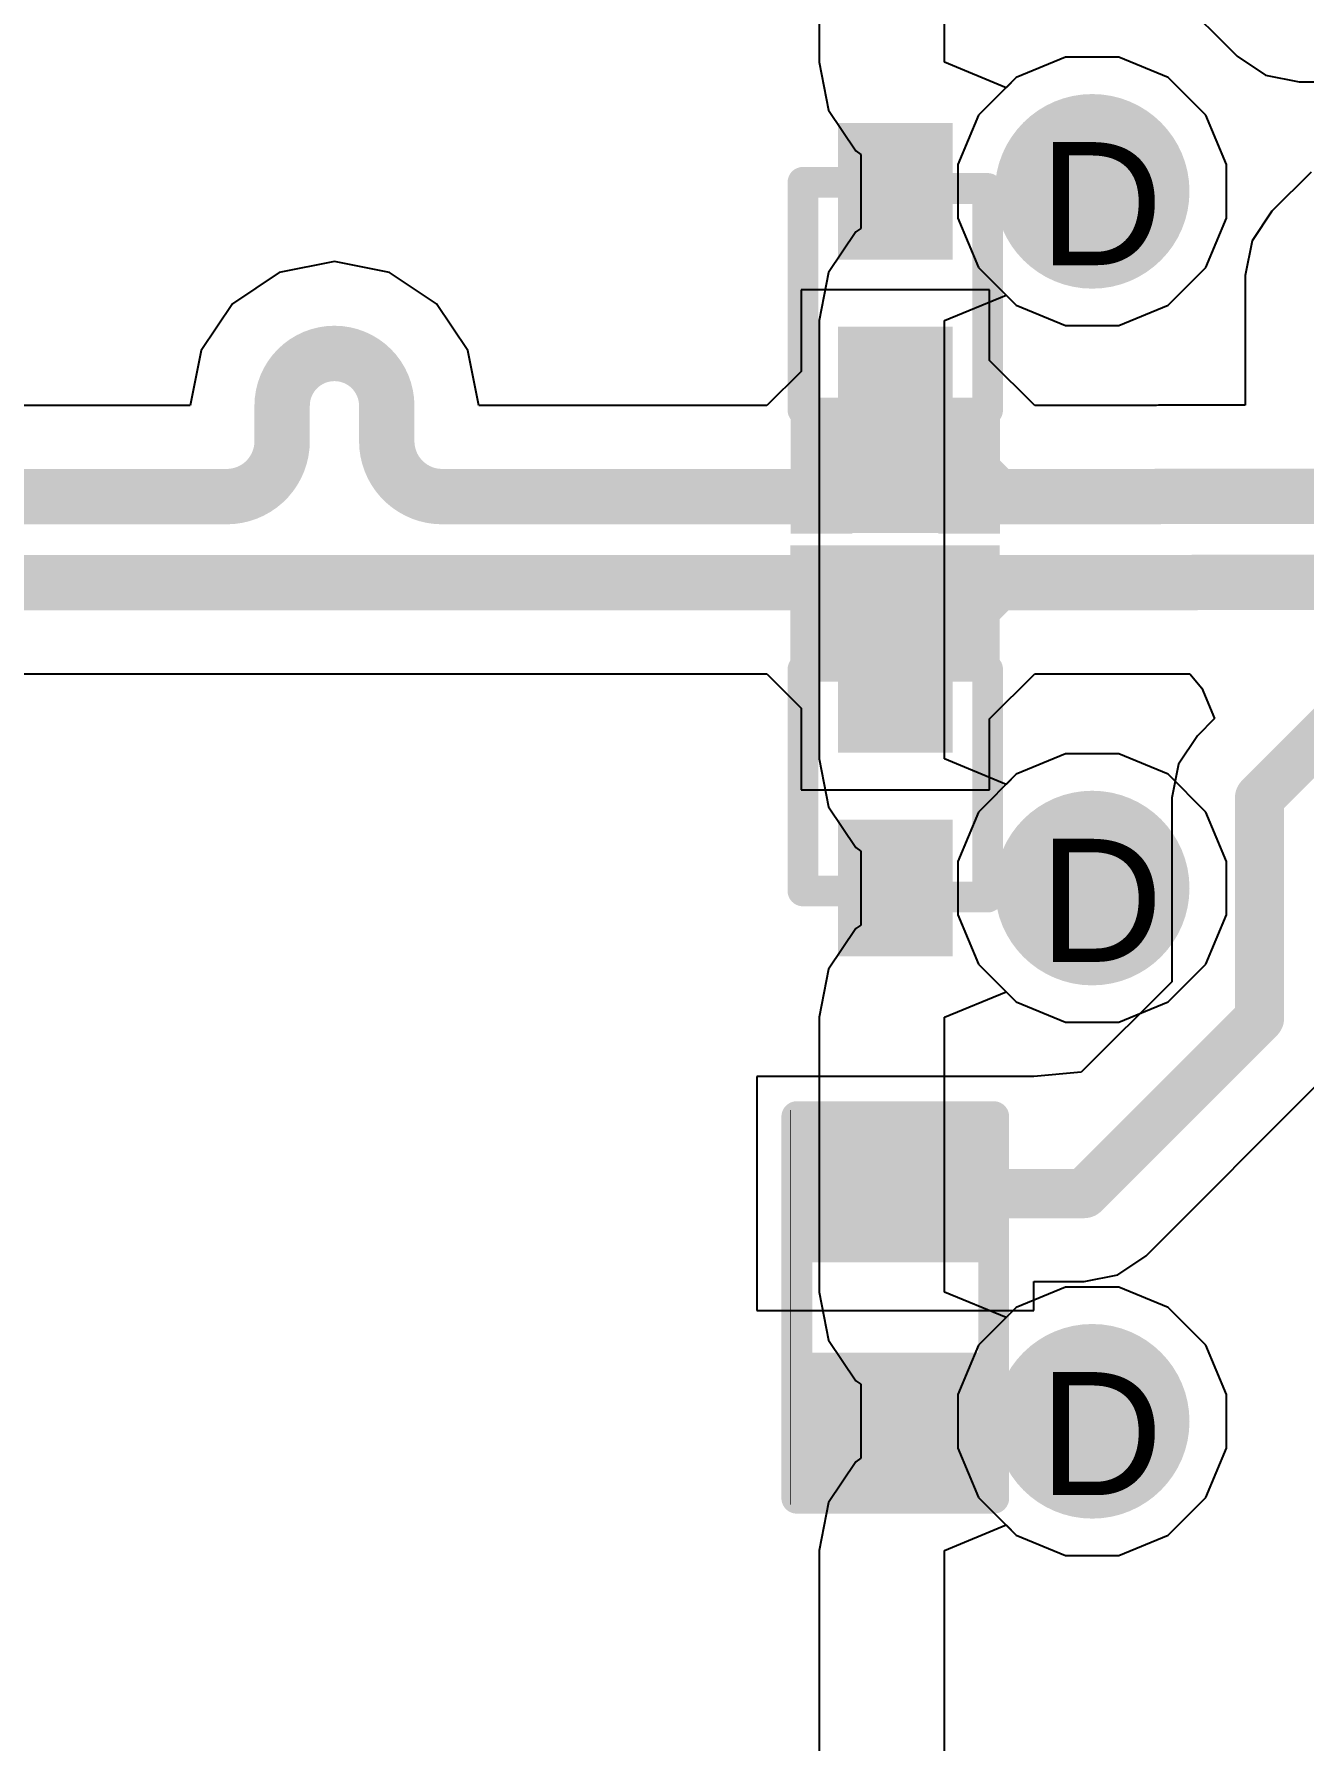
# Model space of a CAD drawing. Header units: inches. Extents: x 0 to 5401, y 0 to 5414.
# Drawn here: x 137.57 to 142.81, y 73.13 to 80.17 of the extents above; entities that cross this region are included whole.
import ezdxf

# ---------------------------------------------------------------- set-up
doc = ezdxf.new("R2010")
doc.units = ezdxf.units.IN
for name, color, linetype in [('Bottom Layer', 5, 'Continuous'), ('Bottom Solder', 6, 'Continuous'), ('Drill Drawing', 1, 'Continuous'), ('Layer 1', 16, 'Continuous'), ('Layer 2', 76, 'Continuous'), ('Top Layer', 1, 'Continuous'), ('Top Overlay', 2, 'Continuous'), ('Top Paste', 8, 'Continuous'), ('Top Solder', 216, 'Continuous'), ('Via Holes', 16, 'Continuous')]:
    doc.layers.add(name, color=color, linetype=linetype)
doc.styles.add('Arial', font='', dxfattribs={"height": 0.2})
doc.styles.get('Arial').set_extended_font_data('Arial')

# ---------------------------------------------------------------- blocks, each defined once
blk = doc.blocks.new('R___0402_155')
at = {"layer": 'Top Layer'}
for points in [[(-0.6985, -0.3175), (-0.6985, 0.3174999999999999), (-0.2413000000000001, 0.3175), (-0.2412999999999999, -0.3174999999999999)], [(0.2413000000000001, -0.3175), (0.2412999999999999, 0.3174999999999999), (0.6985, 0.3175), (0.6985, -0.3174999999999999)]]:
    blk.add_hatch(color=1, dxfattribs=at).paths.add_polyline_path(points)
at = {"layer": 'Top Paste'}
for points in [[(-0.6985, -0.3175), (-0.6985, 0.3174999999999999), (-0.2413000000000001, 0.3175), (-0.2412999999999999, -0.3174999999999999)], [(0.2413000000000001, -0.3175), (0.2412999999999999, 0.3174999999999999), (0.6985, 0.3175), (0.6985, -0.3174999999999999)]]:
    blk.add_hatch(color=8, dxfattribs=at).paths.add_polyline_path(points)
at = {"layer": 'Top Solder'}
for points in [[(-0.75350116, -0.3725011600000001), (-0.75350116, 0.3725011599999999), (-0.18629884, 0.3725011600000001), (-0.1862988399999999, -0.3725011599999999)], [(0.18629884, -0.3725011600000001), (0.1862988399999999, 0.3725011599999999), (0.75350116, 0.3725011600000001), (0.75350116, -0.3725011599999999)]]:
    blk.add_hatch(color=216, dxfattribs=at).paths.add_polyline_path(points)
at = {"layer": 'Top Overlay'}
for points in [[(-0.7874, -0.4064, 0.127, 0.127, 0), (-0.7874, 0.4064, 0.127, 0.127, 0)], [(0.7874, 0.4064, 0.127, 0.127, 0), (-0.7874, 0.4064, 0.127, 0.127, 0)], [(0.7874, -0.4064, 0.127, 0.127, 0), (0.7874, 0.4064, 0.127, 0.127, 0)], [(0.7874, -0.4064, 0.127, 0.127, 0), (-0.7874, -0.4064, 0.127, 0.127, 0)], [(0.8128, -0.4318, 0.0032258, 0.0032258, 0), (-0.8128, -0.4318, 0.0032258, 0.0032258, 0)]]:
    blk.add_lwpolyline(points, format="xyseb", dxfattribs=at)
for points in [[(-0.8191499999999999, 0.4064, 0.0635, 0.0635, 1), (-0.7556499999999999, 0.4064, 0.0635, 0.0635, 1)], [(-0.8191499999999999, 0.4064, 0.0635, 0.0635, 1), (-0.7556499999999999, 0.4064, 0.0635, 0.0635, 1)], [(0.7556499999999999, 0.4064, 0.0635, 0.0635, 1), (0.8191499999999999, 0.4064, 0.0635, 0.0635, 1)], [(0.7556499999999999, 0.4064, 0.0635, 0.0635, 1), (0.8191499999999999, 0.4064, 0.0635, 0.0635, 1)], [(-0.8191499999999999, -0.4064, 0.0635, 0.0635, 1), (-0.7556499999999999, -0.4064, 0.0635, 0.0635, 1)], [(-0.8191499999999999, -0.4064, 0.0635, 0.0635, 1), (-0.7556499999999999, -0.4064, 0.0635, 0.0635, 1)], [(0.7556499999999999, -0.4064, 0.0635, 0.0635, 1), (0.8191499999999999, -0.4064, 0.0635, 0.0635, 1)], [(0.7556499999999999, -0.4064, 0.0635, 0.0635, 1), (0.8191499999999999, -0.4064, 0.0635, 0.0635, 1)], [(-0.81360518, -0.4318, 0.0016129, 0.0016129, 1), (-0.8119948199999999, -0.4318, 0.0016129, 0.0016129, 1)], [(0.8119948199999999, -0.4318, 0.0016129, 0.0016129, 1), (0.81360518, -0.4318, 0.0016129, 0.0016129, 1)]]:
    blk.add_lwpolyline(points, format="xyseb", close=True, dxfattribs=at)
blk = doc.blocks.new('SOD_923__225')
at = {"layer": 'Top Layer'}
for points in [[(-0.23999952, -0.13499973), (-0.5999987999999999, -0.13499973), (-0.5999987999999999, 0.13499973), (-0.23999952, 0.13499973)], [(0.6000013399999999, -0.13499973), (0.24000206, -0.13499973), (0.24000206, 0.13499973), (0.6000013399999999, 0.13499973)]]:
    blk.add_hatch(color=1, dxfattribs=at).paths.add_polyline_path(points)
at = {"layer": 'Top Overlay'}
for points in [[(-0.9921976599999999, 0.1778), (-0.4317619, 0.1778), (-0.4317619, 0.4318), (-0.9921976599999999, 0.4318)], [(-0.9905999999999999, -0.43153584), (-0.63496444, -0.43153584), (-0.63496444, 0.4320641599999999), (-0.9905999999999999, 0.4320641599999999)], [(-0.9922002, -0.4318), (-0.43176444, -0.4318), (-0.43176444, -0.1778), (-0.9922002, -0.1778)]]:
    blk.add_hatch(color=2, dxfattribs=at).paths.add_polyline_path(points)
at = {"layer": 'Top Paste'}
for points in [[(-0.23999952, -0.13499973), (-0.5999987999999999, -0.13499973), (-0.5999987999999999, 0.13499973), (-0.23999952, 0.13499973)], [(0.6000013399999999, -0.13499973), (0.24000206, -0.13499973), (0.24000206, 0.13499973), (0.6000013399999999, 0.13499973)]]:
    blk.add_hatch(color=8, dxfattribs=at).paths.add_polyline_path(points)
at = {"layer": 'Top Solder'}
for points in [[(-0.13839952, -0.23659973), (-0.7015988, -0.23659973), (-0.7015988, 0.23659973), (-0.1383995199999999, 0.23659973)], [(0.70160134, -0.23659973), (0.13840206, -0.23659973), (0.13840206, 0.23659973), (0.70160134, 0.23659973)]]:
    blk.add_hatch(color=216, dxfattribs=at).paths.add_polyline_path(points)
at = {"layer": 'Top Overlay'}
for points in [[(-0.4826, 0.3809999999999999, 0.127, 0.127, 0), (0.4571999999999999, 0.3809999999999999, 0.127, 0.127, 0)], [(0.4571999999999999, 0.3809999999999999, 0.127, 0.127, 0), (0.4571999999999999, 0.2286, 0.127, 0.127, 0)], [(0.4318, -0.2286, 0.127, 0.127, 0), (0.4318, -0.3809999999999999, 0.127, 0.127, 0)], [(-0.4826, -0.3809999999999999, 0.127, 0.127, 0), (0.4318, -0.3809999999999999, 0.127, 0.127, 0)]]:
    blk.add_lwpolyline(points, format="xyseb", dxfattribs=at)
for points in [[(-0.51435, 0.3809999999999999, 0.0635, 0.0635, 1), (-0.4508499999999999, 0.3809999999999999, 0.0635, 0.0635, 1)], [(0.42545, 0.3809999999999999, 0.0635, 0.0635, 1), (0.4889499999999999, 0.3809999999999999, 0.0635, 0.0635, 1)], [(0.42545, 0.3809999999999999, 0.0635, 0.0635, 1), (0.4889499999999999, 0.3809999999999999, 0.0635, 0.0635, 1)], [(0.42545, 0.2286, 0.0635, 0.0635, 1), (0.4889499999999999, 0.2286, 0.0635, 0.0635, 1)], [(0.40005, -0.2286, 0.0635, 0.0635, 1), (0.46355, -0.2286, 0.0635, 0.0635, 1)], [(-0.51435, -0.3809999999999999, 0.0635, 0.0635, 1), (-0.4508499999999999, -0.3809999999999999, 0.0635, 0.0635, 1)], [(0.40005, -0.3809999999999999, 0.0635, 0.0635, 1), (0.46355, -0.3809999999999999, 0.0635, 0.0635, 1)], [(0.40005, -0.3809999999999999, 0.0635, 0.0635, 1), (0.46355, -0.3809999999999999, 0.0635, 0.0635, 1)]]:
    blk.add_lwpolyline(points, format="xyseb", close=True, dxfattribs=at)
blk = doc.blocks.new('SOD_923__227')
at = {"layer": 'Top Layer'}
for points in [[(-0.23999952, -0.13499973), (-0.5999987999999999, -0.13499973), (-0.5999987999999999, 0.13499973), (-0.23999952, 0.13499973)], [(0.6000013399999999, -0.13499973), (0.24000206, -0.13499973), (0.24000206, 0.13499973), (0.6000013399999999, 0.13499973)]]:
    blk.add_hatch(color=1, dxfattribs=at).paths.add_polyline_path(points)
at = {"layer": 'Top Overlay'}
for points in [[(-0.9938003999999999, 0.17643856), (-0.43179492, 0.17643856), (-0.43179492, 0.43043856), (-0.9938003999999999, 0.43043856)], [(-0.9938003999999999, -0.43316144), (-0.6349949199999999, -0.43316144), (-0.6349949199999999, 0.43043856), (-0.9938003999999999, 0.43043856)], [(-0.9922002, -0.43287188), (-0.43179492, -0.43287188), (-0.43179492, -0.17887188), (-0.9922002, -0.17887188)]]:
    blk.add_hatch(color=2, dxfattribs=at).paths.add_polyline_path(points)
at = {"layer": 'Top Paste'}
for points in [[(-0.23999952, -0.13499973), (-0.5999987999999999, -0.13499973), (-0.5999987999999999, 0.13499973), (-0.23999952, 0.13499973)], [(0.6000013399999999, -0.13499973), (0.24000206, -0.13499973), (0.24000206, 0.13499973), (0.6000013399999999, 0.13499973)]]:
    blk.add_hatch(color=8, dxfattribs=at).paths.add_polyline_path(points)
at = {"layer": 'Top Solder'}
for points in [[(-0.1383995199999999, -0.23659973), (-0.7015988, -0.23659973), (-0.7015988, 0.23659973), (-0.13839952, 0.23659973)], [(0.70160134, -0.23659973), (0.13840206, -0.23659973), (0.13840206, 0.23659973), (0.70160134, 0.23659973)]]:
    blk.add_hatch(color=216, dxfattribs=at).paths.add_polyline_path(points)
at = {"layer": 'Top Overlay'}
for points in [[(0.4571999999999999, 0.3809999999999999, 0.127, 0.127, 0), (-0.4826, 0.3809999999999999, 0.127, 0.127, 0)], [(0.4571999999999999, 0.2286, 0.127, 0.127, 0), (0.4571999999999999, 0.3809999999999999, 0.127, 0.127, 0)], [(0.4318, -0.3809999999999999, 0.127, 0.127, 0), (0.4318, -0.2286, 0.127, 0.127, 0)], [(0.4318, -0.3809999999999999, 0.127, 0.127, 0), (-0.4826, -0.3809999999999999, 0.127, 0.127, 0)]]:
    blk.add_lwpolyline(points, format="xyseb", dxfattribs=at)
for points in [[(-0.51435, 0.3809999999999999, 0.0635, 0.0635, 1), (-0.4508499999999999, 0.3809999999999999, 0.0635, 0.0635, 1)], [(0.42545, 0.3809999999999999, 0.0635, 0.0635, 1), (0.4889499999999999, 0.3809999999999999, 0.0635, 0.0635, 1)], [(0.42545, 0.3809999999999999, 0.0635, 0.0635, 1), (0.4889499999999999, 0.3809999999999999, 0.0635, 0.0635, 1)], [(0.42545, 0.2286, 0.0635, 0.0635, 1), (0.4889499999999999, 0.2286, 0.0635, 0.0635, 1)], [(0.40005, -0.2286, 0.0635, 0.0635, 1), (0.46355, -0.2286, 0.0635, 0.0635, 1)], [(-0.51435, -0.3809999999999999, 0.0635, 0.0635, 1), (-0.4508499999999999, -0.3809999999999999, 0.0635, 0.0635, 1)], [(0.40005, -0.3809999999999999, 0.0635, 0.0635, 1), (0.46355, -0.3809999999999999, 0.0635, 0.0635, 1)], [(0.40005, -0.3809999999999999, 0.0635, 0.0635, 1), (0.46355, -0.3809999999999999, 0.0635, 0.0635, 1)]]:
    blk.add_lwpolyline(points, format="xyseb", close=True, dxfattribs=at)

msp = doc.modelspace()

# ---------------------------------------------------------------- hatches: boundary and pattern name
at = {"layer": 'Bottom Layer'}
h = msp.add_hatch(color=5, dxfattribs=at)
edge = h.paths.add_edge_path()
edge.add_arc((141.9352127, 79.5226121), 0.2999994, 0, 360)
h = msp.add_hatch(color=5, dxfattribs=at)
edge = h.paths.add_edge_path()
edge.add_arc((141.9352127, 76.64741083999999), 0.2999994, 0, 360)
h = msp.add_hatch(color=5, dxfattribs=at)
edge = h.paths.add_edge_path()
edge.add_arc((141.9352127, 74.44681071999999), 0.2999994, 0, 360)
at = {"layer": 'Bottom Solder'}
h = msp.add_hatch(color=6, dxfattribs=at)
edge = h.paths.add_edge_path()
edge.add_arc((141.9352127, 79.5226121), 0.4015993999999999, 0, 360)
h = msp.add_hatch(color=6, dxfattribs=at)
edge = h.paths.add_edge_path()
edge.add_arc((141.9352127, 76.64741083999999), 0.4015993999999999, 0, 360)
h = msp.add_hatch(color=6, dxfattribs=at)
edge = h.paths.add_edge_path()
edge.add_arc((141.9352127, 74.44681071999999), 0.4015993999999999, 0, 360)
at = {"layer": 'Layer 1'}
h = msp.add_hatch(color=16, dxfattribs=at)
edge = h.paths.add_edge_path()
edge.add_arc((141.9352127, 79.5226121), 0.2999994, 0, 360)
h = msp.add_hatch(color=16, dxfattribs=at)
edge = h.paths.add_edge_path()
edge.add_arc((141.9352127, 76.64741083999999), 0.2999994, 0, 360)
h = msp.add_hatch(color=16, dxfattribs=at)
edge = h.paths.add_edge_path()
edge.add_arc((141.9352127, 74.44681071999999), 0.2999994, 0, 360)
at = {"layer": 'Layer 2'}
h = msp.add_hatch(color=76, dxfattribs=at)
edge = h.paths.add_edge_path()
edge.add_arc((141.9352127, 79.5226121), 0.2999994, 0, 360)
h = msp.add_hatch(color=76, dxfattribs=at)
edge = h.paths.add_edge_path()
edge.add_arc((141.9352127, 76.64741083999999), 0.2999994, 0, 360)
h = msp.add_hatch(color=76, dxfattribs=at)
edge = h.paths.add_edge_path()
edge.add_arc((141.9352127, 74.44681071999999), 0.2999994, 0, 360)
at = {"layer": 'Top Layer'}
h = msp.add_hatch(color=1, dxfattribs=at)
edge = h.paths.add_edge_path()
edge.add_arc((141.9352127, 79.5226121), 0.2999994, 0, 360)
h = msp.add_hatch(color=1, dxfattribs=at)
edge = h.paths.add_edge_path()
edge.add_arc((141.9352127, 76.64741083999999), 0.2999994, 0, 360)
h = msp.add_hatch(color=1, dxfattribs=at)
edge = h.paths.add_edge_path()
edge.add_arc((141.9352127, 74.44681071999999), 0.2999994, 0, 360)
at = {"layer": 'Top Solder'}
h = msp.add_hatch(color=216, dxfattribs=at)
edge = h.paths.add_edge_path()
edge.add_arc((141.9352127, 79.5226121), 0.4015993999999999, 0, 360)
h = msp.add_hatch(color=216, dxfattribs=at)
edge = h.paths.add_edge_path()
edge.add_arc((141.9352127, 76.64741083999999), 0.4015993999999999, 0, 360)
h = msp.add_hatch(color=216, dxfattribs=at)
edge = h.paths.add_edge_path()
edge.add_arc((141.9352127, 74.44681071999999), 0.4015993999999999, 0, 360)
at = {"layer": 'Via Holes'}
h = msp.add_hatch(color=7, dxfattribs=at)
edge = h.paths.add_edge_path()
edge.add_arc((141.9352127, 79.5226121), 0.1499997, 0, 360)
h = msp.add_hatch(color=7, dxfattribs=at)
edge = h.paths.add_edge_path()
edge.add_arc((141.9352127, 76.64741083999999), 0.1499997, 0, 360)
h = msp.add_hatch(color=7, dxfattribs=at)
edge = h.paths.add_edge_path()
edge.add_arc((141.9352127, 74.44681071999999), 0.1499997, 0, 360)

# ---------------------------------------------------------------- linework, layer by layer
at = {"layer": 'Layer 1'}
for p, q in [((140.80764828, 81.39333734), (140.80764828, 80.05568444)), ((141.3256, 80.05568444), (141.3256, 81.39333734)), ((140.80764828, 80.05568444), (140.84707416, 79.857473)), ((141.5796, 79.95047256), (141.3256, 80.05568444)), ((141.8250148, 80.0766115), (141.62139824, 79.9922708)), ((142.0454106, 80.0766115), (141.8250148, 80.0766115)), ((142.24902716, 79.9922708), (142.0454106, 80.0766115)), ((141.62139824, 79.9922708), (141.5796, 79.95047256)), ((142.4048714, 79.83642655999999), (142.24902716, 79.9922708)), ((140.84707416, 79.857473), (140.95935232, 79.68943675999999)), ((142.4892121, 79.63280999999999), (142.4048714, 79.83642655999999)), ((140.95935232, 79.68943675999999), (140.9804267, 79.675355)), ((140.9804267, 79.675355), (140.9804267, 79.3698692)), ((142.4892121, 79.41241419999999), (142.4892121, 79.63280999999999)), ((142.4048714, 79.20879764), (142.4892121, 79.41241419999999)), ((140.95935232, 79.35578743999999), (140.84707416, 79.1877512)), ((140.9804267, 79.3698692), (140.95935232, 79.35578743999999)), ((140.84707416, 79.1877512), (140.80764828, 78.98953976)), ((142.24902716, 79.05295339999999), (142.4048714, 79.20879764)), ((141.3256, 78.98953976), (141.5796, 79.09475164)), ((141.5796, 79.09475164), (141.62139824, 79.05295339999999)), ((141.62139824, 79.05295339999999), (141.8250148, 78.9686127)), ((142.0454106, 78.9686127), (142.24902716, 79.05295339999999)), ((140.80764828, 78.98953976), (140.80764828, 77.18048318)), ((141.3256, 77.18048318), (141.3256, 78.98953976)), ((141.8250148, 78.9686127), (142.0454106, 78.9686127)), ((141.8250148, 77.20141024), (141.62139824, 77.11706953999999)), ((142.0454106, 77.20141024), (141.8250148, 77.20141024)), ((142.24902716, 77.11706953999999), (142.0454106, 77.20141024)), ((140.80764828, 77.18048318), (140.84707416, 76.98227174)), ((141.5796, 77.0752713), (141.3256, 77.18048318)), ((141.62139824, 77.11706953999999), (141.5796, 77.0752713)), ((142.4048714, 76.9612253), (142.24902716, 77.11706953999999)), ((140.84707416, 76.98227174), (140.95935232, 76.8142355)), ((142.4892121, 76.75760874), (142.4048714, 76.9612253)), ((140.95935232, 76.8142355), (140.9804267, 76.80015373999998)), ((140.9804267, 76.80015373999998), (140.9804267, 76.49466794)), ((142.4892121, 76.53721294), (142.4892121, 76.75760874)), ((140.9804267, 76.49466794), (140.95935232, 76.48058618)), ((142.4048714, 76.33359637999999), (142.4892121, 76.53721294)), ((140.95935232, 76.48058618), (140.84707416, 76.31254994)), ((140.84707416, 76.31254994), (140.80764828, 76.1143385)), ((142.24902716, 76.17775214), (142.4048714, 76.33359637999999)), ((141.3256, 76.1143385), (141.5796, 76.21955038)), ((141.5796, 76.21955038), (141.62139824, 76.17775214)), ((141.62139824, 76.17775214), (141.8250148, 76.09341144)), ((142.0454106, 76.09341144), (142.24902716, 76.17775214)), ((140.80764828, 76.1143385), (140.80764828, 74.97988305999999)), ((141.3256, 74.97988305999999), (141.3256, 76.1143385)), ((141.8250148, 76.09341144), (142.0454106, 76.09341144)), ((140.80764828, 74.97988305999999), (140.84707416, 74.78167162)), ((141.5796, 74.87467117999999), (141.3256, 74.97988305999999)), ((141.8250148, 75.00081012), (141.62139824, 74.91646941999998)), ((142.0454106, 75.00081012), (141.8250148, 75.00081012)), ((142.24902716, 74.91646941999998), (142.0454106, 75.00081012)), ((141.62139824, 74.91646941999998), (141.5796, 74.87467117999999)), ((142.4048714, 74.76062517999999), (142.24902716, 74.91646941999998)), ((140.84707416, 74.78167162), (140.95935232, 74.61363538)), ((142.4892121, 74.55700861999999), (142.4048714, 74.76062517999999)), ((140.95935232, 74.61363538), (140.9804267, 74.59955362)), ((140.9804267, 74.59955362), (140.9804267, 74.29406782)), ((142.4892121, 74.33661282), (142.4892121, 74.55700861999999)), ((142.4048714, 74.13299626), (142.4892121, 74.33661282)), ((140.95935232, 74.27998606), (140.84707416, 74.11194981999999)), ((140.9804267, 74.29406782), (140.95935232, 74.27998606)), ((140.84707416, 74.11194981999999), (140.80764828, 73.91373838)), ((142.24902716, 73.97715201999999), (142.4048714, 74.13299626)), ((141.3256, 73.91373838), (141.5796, 74.01895026)), ((141.5796, 74.01895026), (141.62139824, 73.97715201999999)), ((141.62139824, 73.97715201999999), (141.8250148, 73.89281131999999)), ((142.0454106, 73.89281131999999), (142.24902716, 73.97715201999999)), ((140.80764828, 73.91373838), (140.80764828, 34.86364376)), ((141.3256, 34.2991948), (141.3256, 73.91373838)), ((141.8250148, 73.89281131999999), (142.0454106, 73.89281131999999))]:
    msp.add_line(p, q, dxfattribs=at)
at = {"layer": 'Layer 2'}
for p, q in [((141.8250148, 80.0766115), (141.62139824, 79.9922708)), ((142.0454106, 80.0766115), (141.8250148, 80.0766115)), ((142.24902716, 79.9922708), (142.0454106, 80.0766115)), ((141.62139824, 79.9922708), (141.465554, 79.83642655999999)), ((142.4048714, 79.83642655999999), (142.24902716, 79.9922708)), ((141.465554, 79.83642655999999), (141.3812133, 79.63280999999999)), ((142.4892121, 79.63280999999999), (142.4048714, 79.83642655999999)), ((141.3812133, 79.63280999999999), (141.3812133, 79.41241419999999)), ((142.4892121, 79.41241419999999), (142.4892121, 79.63280999999999)), ((141.3812133, 79.41241419999999), (141.465554, 79.20879764)), ((142.4048714, 79.20879764), (142.4892121, 79.41241419999999)), ((141.465554, 79.20879764), (141.62139824, 79.05295339999999)), ((142.24902716, 79.05295339999999), (142.4048714, 79.20879764)), ((141.62139824, 79.05295339999999), (141.8250148, 78.9686127)), ((142.0454106, 78.9686127), (142.24902716, 79.05295339999999)), ((141.8250148, 78.9686127), (142.0454106, 78.9686127)), ((141.8250148, 77.20141024), (141.62139824, 77.11706953999999)), ((142.0454106, 77.20141024), (141.8250148, 77.20141024)), ((142.24902716, 77.11706953999999), (142.0454106, 77.20141024)), ((141.62139824, 77.11706953999999), (141.465554, 76.9612253)), ((142.4048714, 76.9612253), (142.24902716, 77.11706953999999)), ((141.465554, 76.9612253), (141.3812133, 76.75760874)), ((142.4892121, 76.75760874), (142.4048714, 76.9612253)), ((141.3812133, 76.75760874), (141.3812133, 76.53721294)), ((142.4892121, 76.53721294), (142.4892121, 76.75760874)), ((141.3812133, 76.53721294), (141.465554, 76.33359637999999)), ((142.4048714, 76.33359637999999), (142.4892121, 76.53721294)), ((141.465554, 76.33359637999999), (141.62139824, 76.17775214)), ((142.24902716, 76.17775214), (142.4048714, 76.33359637999999)), ((141.62139824, 76.17775214), (141.8250148, 76.09341144)), ((142.0454106, 76.09341144), (142.24902716, 76.17775214)), ((141.8250148, 76.09341144), (142.0454106, 76.09341144)), ((141.8250148, 75.00081012), (141.62139824, 74.91646941999998)), ((142.0454106, 75.00081012), (141.8250148, 75.00081012)), ((142.24902716, 74.91646941999998), (142.0454106, 75.00081012)), ((141.62139824, 74.91646941999998), (141.465554, 74.76062517999999)), ((142.4048714, 74.76062517999999), (142.24902716, 74.91646941999998)), ((141.465554, 74.76062517999999), (141.3812133, 74.55700861999999)), ((142.4892121, 74.55700861999999), (142.4048714, 74.76062517999999)), ((141.3812133, 74.55700861999999), (141.3812133, 74.33661282)), ((142.4892121, 74.33661282), (142.4892121, 74.55700861999999)), ((141.3812133, 74.33661282), (141.465554, 74.13299626)), ((142.4048714, 74.13299626), (142.4892121, 74.33661282)), ((141.465554, 74.13299626), (141.62139824, 73.97715201999999)), ((142.24902716, 73.97715201999999), (142.4048714, 74.13299626)), ((141.62139824, 73.97715201999999), (141.8250148, 73.89281131999999)), ((142.0454106, 73.89281131999999), (142.24902716, 73.97715201999999)), ((141.8250148, 73.89281131999999), (142.0454106, 73.89281131999999))]:
    msp.add_line(p, q, dxfattribs=at)
at = {"layer": 'Top Layer'}
for p, q in [((141.98907594, 80.62404246), (142.53287978, 80.08024115999999)), ((142.53287978, 80.08024115999999), (142.53288486, 80.08023354)), ((142.53288486, 80.08023354), (142.65051226, 80.00164086)), ((142.65051226, 80.00164086), (142.78925976, 79.97403868)), ((142.78925976, 79.97403868), (142.78927246, 79.97404121999999)), ((142.78927246, 79.97404121999999), (143.1862135, 79.97404121999999)), ((142.83849766, 79.60213949999999), (142.67718734, 79.44082664)), ((142.67718734, 79.44082664), (142.59578542, 79.31900062)), ((142.59578542, 79.31900062), (142.56720026, 79.17529757999999)), ((138.57958568, 79.18813474), (138.38634502, 79.05901637999999)), ((138.80753036, 79.23347628), (138.57958568, 79.18813474)), ((139.03547504, 79.18813474), (138.80753036, 79.23347628)), ((139.2287157, 79.05901637999999), (139.03547504, 79.18813474)), ((142.56720026, 79.17529757999999), (142.56720026, 78.63992653999999)), ((141.51141116, 79.11661088), (140.73341424, 79.11661088)), ((140.73341424, 79.11661088), (140.73341424, 78.7796748)), ((141.51141116, 78.8246709), (141.51141116, 79.11661088)), ((138.38634502, 79.05901637999999), (138.25722666, 78.86577571999999)), ((139.35783406, 78.86577571999999), (139.2287157, 79.05901637999999)), ((138.25722666, 78.86577571999999), (138.21198418, 78.63832887999999)), ((139.40307654, 78.63832887999999), (139.35783406, 78.86577571999999)), ((141.69775826, 78.63832633999999), (141.51141116, 78.8246709)), ((140.73341424, 78.7796748), (140.59206832, 78.63832633999999)), ((138.21198418, 78.63832887999999), (133.7892168, 78.63832887999999)), ((139.8905127, 78.63832887999999), (139.40307654, 78.63832887999999)), ((139.8905254, 78.63832633999999), (139.8905127, 78.63832887999999)), ((140.59206832, 78.63832633999999), (139.8905254, 78.63832633999999)), ((142.201011, 78.63832633999999), (141.69775826, 78.63832633999999)), ((142.20905518, 78.63992653999999), (142.201011, 78.63832633999999)), ((142.56720026, 78.63992653999999), (142.20905518, 78.63992653999999)), ((134.2644127, 77.5316966), (139.74321048, 77.5316966)), ((139.74321048, 77.5316966), (139.74322318, 77.53169405999999)), ((139.74322318, 77.53169405999999), (140.59207086, 77.53169405999999)), ((140.59207086, 77.53169405999999), (140.73341424, 77.39035068)), ((141.51141116, 77.34535204), (141.69775318, 77.53169405999999)), ((141.69775318, 77.53169405999999), (142.33768078, 77.53169405999999)), ((142.33768078, 77.53169405999999), (142.38823186, 77.47187197999999)), ((142.38823186, 77.47187197999999), (142.44007326, 77.34671601999999)), ((140.73341424, 77.39035068), (140.73341424, 77.05341206)), ((141.51141116, 77.05341206), (141.51141116, 77.34535204)), ((142.44007326, 77.34671601999999), (142.36943332, 77.27607861999999)), ((142.36943332, 77.27607861999999), (142.29084064, 77.15845121999999)), ((142.29084064, 77.15845121999999), (142.26323846, 77.01970372)), ((140.73341424, 77.05341206), (141.51141116, 77.05341206)), ((142.26323846, 77.01970372), (142.263241, 77.01969102)), ((142.263241, 77.01969102), (142.263241, 76.26092951999999)), ((142.263241, 76.26092951999999), (141.88961716, 75.88730822)), ((141.69391016, 75.86921072), (140.5509127, 75.86921072)), ((140.5509127, 75.86921072), (140.5509127, 74.90401072)), ((141.88961716, 75.88730822), (141.69391016, 75.86921326)), ((141.69391016, 75.86921326), (141.69391016, 75.86921072)), ((142.15804436, 75.13023582), (142.8821755, 75.85436949999999)), ((142.04041696, 75.05164314), (142.15804436, 75.13023582)), ((141.6939127, 74.90401072), (141.6939127, 75.02404349999999)), ((141.6939127, 75.02404349999999), (141.90165676, 75.02404349999999)), ((141.90165676, 75.02404349999999), (141.90166946, 75.02404096)), ((141.90166946, 75.02404096), (142.04041696, 75.05164314)), ((140.5509127, 74.90401072), (141.6939127, 74.90401072))]:
    msp.add_line(p, q, dxfattribs=at)
for points in [[(138.59163036, 78.63783104, 0.2286, 0.2286, -0.9999999999999999), (139.02343036, 78.63783104, 0.2286, 0.2286, 0)], [(138.59163036, 78.49141274, 0.2286, 0.2286, 0), (138.59163036, 78.63783104, 0.2286, 0.2286, 0)], [(139.02343036, 78.49141274, 0.2286, 0.2286, 0), (139.02343036, 78.63783104, 0.2286, 0.2286, 0)], [(141.1017117, 78.66191024, 0.2286, 0.2286, 0), (141.1224127, 78.68261123999999, 0.2286, 0.2286, 0)], [(141.1017117, 78.6169116, 0.2286, 0.2286, 0), (141.1017117, 78.66191024, 0.2286, 0.2286, 0)], [(141.1224127, 78.6376126, 0.2286, 0.2286, 0), (141.1431137, 78.6169116, 0.2286, 0.2286, 0)], [(140.7476103, 78.26281019999999, 0.2286, 0.2286, 0), (141.1017117, 78.6169116, 0.2286, 0.2286, 0)], [(141.1431137, 78.6169116, 0.2286, 0.2286, 0), (141.18811234, 78.6169116, 0.2286, 0.2286, 0)], [(141.18811234, 78.6169116, 0.2286, 0.2286, 0), (141.54221374, 78.26281019999999, 0.2286, 0.2286, 0)], [(138.59163036, 78.49141274, 0.2286, 0.2286, -0.4142135623730951), (138.36303036, 78.26281273999999, 0.2286, 0.2286, 0)], [(139.25203036, 78.26281273999999, 0.2286, 0.2286, -0.4142135623730951), (139.02343036, 78.49141274, 0.2286, 0.2286, 0)], [(133.7892168, 78.26281273999999, 0.2286, 0.2286, 0), (138.24871766, 78.26281273999999, 0.2286, 0.2286, 0)], [(138.24871766, 78.26281273999999, 0.2286, 0.2286, 0), (138.36303036, 78.26281273999999, 0.2286, 0.2286, 0)], [(139.25203036, 78.26281273999999, 0.2286, 0.2286, 0), (139.8905127, 78.26281273999999, 0.2286, 0.2286, 0)], [(139.8905127, 78.26281273999999, 0.2286, 0.2286, 0), (139.89051524, 78.26281019999999, 0.2286, 0.2286, 0)], [(139.89051524, 78.26281019999999, 0.2286, 0.2286, 0), (140.2816727, 78.26281019999999, 0.2286, 0.2286, 0)], [(140.2816727, 78.26281019999999, 0.2286, 0.2286, 0), (140.7476103, 78.26281019999999, 0.2286, 0.2286, 0)], [(141.54221374, 78.26281019999999, 0.2286, 0.2286, 0), (142.20745498, 78.26281019999999, 0.2286, 0.2286, 0)], [(142.20745498, 78.26281019999999, 0.2286, 0.2286, 0), (142.20905518, 78.26441039999999, 0.2286, 0.2286, 0)], [(142.20905518, 78.26441039999999, 0.2286, 0.2286, 0), (142.9427164, 78.26441039999999, 0.2286, 0.2286, 0)], [(133.93650886, 77.90721273999999, 0.2286, 0.2286, 0), (139.74322064, 77.90721273999999, 0.2286, 0.2286, 0)], [(139.74322064, 77.90721273999999, 0.2286, 0.2286, 0), (139.74322318, 77.9072102, 0.2286, 0.2286, 0)], [(139.74322318, 77.9072102, 0.2286, 0.2286, 0), (140.74761284, 77.9072102, 0.2286, 0.2286, 0)], [(140.74761284, 77.9072102, 0.2286, 0.2286, 0), (141.1017117, 77.55311134, 0.2286, 0.2286, 0)], [(141.18811234, 77.55311134, 0.2286, 0.2286, 0), (141.5422112, 77.9072102, 0.2286, 0.2286, 0)], [(141.5422112, 77.9072102, 0.2286, 0.2286, 0), (142.35474704, 77.9072102, 0.2286, 0.2286, 0)], [(142.35474704, 77.9072102, 0.2286, 0.2286, 0), (142.35634724, 77.9088104, 0.2286, 0.2286, 0)], [(142.35634724, 77.9088104, 0.2286, 0.2286, 0), (143.23307904, 77.9088104, 0.2286, 0.2286, 0)], [(141.1017117, 77.5081127, 0.2286, 0.2286, 0), (141.1017117, 77.55311134, 0.2286, 0.2286, 0)], [(141.1017117, 77.5081127, 0.2286, 0.2286, 0), (141.1224127, 77.4874117, 0.2286, 0.2286, 0)], [(141.1224127, 77.53241033999998, 0.2286, 0.2286, 0), (141.1431137, 77.55311134, 0.2286, 0.2286, 0)], [(141.1431137, 77.55311134, 0.2286, 0.2286, 0), (141.18811234, 77.55311134, 0.2286, 0.2286, 0)], [(142.62580822, 77.01970372, 0.2032, 0.2032, 0), (142.9427164, 77.3366119, 0.2032, 0.2032, 0)], [(142.62580822, 76.11074948, 0.2032, 0.2032, 0), (142.62580822, 77.01970372, 0.2032, 0.2032, 0)], [(141.90166946, 75.38661072000001, 0.2032, 0.2032, 0), (142.62580822, 76.11074948, 0.2032, 0.2032, 0)], [(141.1224127, 75.38661072000001, 0.2032, 0.2032, 0), (141.90166946, 75.38661072000001, 0.2032, 0.2032, 0)]]:
    msp.add_lwpolyline(points, format="xyseb", dxfattribs=at)
for points in [[(138.53448036, 78.63783104, 0.1143, 0.1143, 1), (138.64878036, 78.63783104, 0.1143, 0.1143, 1)], [(138.53448036, 78.63783104, 0.1143, 0.1143, 1), (138.64878036, 78.63783104, 0.1143, 0.1143, 1)], [(138.96628036, 78.63783104, 0.1143, 0.1143, 1), (139.08058036, 78.63783104, 0.1143, 0.1143, 1)], [(138.96628036, 78.63783104, 0.1143, 0.1143, 1), (139.08058036, 78.63783104, 0.1143, 0.1143, 1)], [(141.0445617, 78.66191024, 0.1143, 0.1143, 1), (141.1588617, 78.66191024, 0.1143, 0.1143, 1)], [(141.0445617, 78.66191024, 0.1143, 0.1143, 1), (141.1588617, 78.66191024, 0.1143, 0.1143, 1)], [(141.0652627, 78.68261123999999, 0.1143, 0.1143, 1), (141.1795627, 78.68261123999999, 0.1143, 0.1143, 1)], [(141.0652627, 78.6376126, 0.1143, 0.1143, 1), (141.1795627, 78.6376126, 0.1143, 0.1143, 1)], [(141.0445617, 78.6169116, 0.1143, 0.1143, 1), (141.1588617, 78.6169116, 0.1143, 0.1143, 1)], [(141.0445617, 78.6169116, 0.1143, 0.1143, 1), (141.1588617, 78.6169116, 0.1143, 0.1143, 1)], [(141.0859637, 78.6169116, 0.1143, 0.1143, 1), (141.2002637, 78.6169116, 0.1143, 0.1143, 1)], [(141.0859637, 78.6169116, 0.1143, 0.1143, 1), (141.2002637, 78.6169116, 0.1143, 0.1143, 1)], [(141.13096234, 78.6169116, 0.1143, 0.1143, 1), (141.24526234, 78.6169116, 0.1143, 0.1143, 1)], [(141.13096234, 78.6169116, 0.1143, 0.1143, 1), (141.24526234, 78.6169116, 0.1143, 0.1143, 1)], [(138.53448036, 78.49141274, 0.1143, 0.1143, 1), (138.64878036, 78.49141274, 0.1143, 0.1143, 1)], [(138.53448036, 78.49141274, 0.1143, 0.1143, 1), (138.64878036, 78.49141274, 0.1143, 0.1143, 1)], [(138.96628036, 78.49141274, 0.1143, 0.1143, 1), (139.08058036, 78.49141274, 0.1143, 0.1143, 1)], [(138.96628036, 78.49141274, 0.1143, 0.1143, 1), (139.08058036, 78.49141274, 0.1143, 0.1143, 1)], [(138.19156766, 78.26281273999999, 0.1143, 0.1143, 1), (138.30586766, 78.26281273999999, 0.1143, 0.1143, 1)], [(138.19156766, 78.26281273999999, 0.1143, 0.1143, 1), (138.30586766, 78.26281273999999, 0.1143, 0.1143, 1)], [(138.30588036, 78.26281273999999, 0.1143, 0.1143, 1), (138.42018036, 78.26281273999999, 0.1143, 0.1143, 1)], [(138.30588036, 78.26281273999999, 0.1143, 0.1143, 1), (138.42018036, 78.26281273999999, 0.1143, 0.1143, 1)], [(139.19488036, 78.26281273999999, 0.1143, 0.1143, 1), (139.30918036, 78.26281273999999, 0.1143, 0.1143, 1)], [(139.19488036, 78.26281273999999, 0.1143, 0.1143, 1), (139.30918036, 78.26281273999999, 0.1143, 0.1143, 1)], [(139.8333627, 78.26281273999999, 0.1143, 0.1143, 1), (139.9476627, 78.26281273999999, 0.1143, 0.1143, 1)], [(139.8333627, 78.26281273999999, 0.1143, 0.1143, 1), (139.9476627, 78.26281273999999, 0.1143, 0.1143, 1)], [(139.83336524, 78.26281019999999, 0.1143, 0.1143, 1), (139.94766524, 78.26281019999999, 0.1143, 0.1143, 1)], [(139.83336524, 78.26281019999999, 0.1143, 0.1143, 1), (139.94766524, 78.26281019999999, 0.1143, 0.1143, 1)], [(140.2245227, 78.26281019999999, 0.1143, 0.1143, 1), (140.3388227, 78.26281019999999, 0.1143, 0.1143, 1)], [(140.2245227, 78.26281019999999, 0.1143, 0.1143, 1), (140.3388227, 78.26281019999999, 0.1143, 0.1143, 1)], [(140.6904603, 78.26281019999999, 0.1143, 0.1143, 1), (140.8047603, 78.26281019999999, 0.1143, 0.1143, 1)], [(140.6904603, 78.26281019999999, 0.1143, 0.1143, 1), (140.8047603, 78.26281019999999, 0.1143, 0.1143, 1)], [(141.48506374, 78.26281019999999, 0.1143, 0.1143, 1), (141.59936374, 78.26281019999999, 0.1143, 0.1143, 1)], [(141.48506374, 78.26281019999999, 0.1143, 0.1143, 1), (141.59936374, 78.26281019999999, 0.1143, 0.1143, 1)], [(142.15030498, 78.26281019999999, 0.1143, 0.1143, 1), (142.26460498, 78.26281019999999, 0.1143, 0.1143, 1)], [(142.15030498, 78.26281019999999, 0.1143, 0.1143, 1), (142.26460498, 78.26281019999999, 0.1143, 0.1143, 1)], [(142.15190518, 78.26441039999999, 0.1143, 0.1143, 1), (142.26620518, 78.26441039999999, 0.1143, 0.1143, 1)], [(142.15190518, 78.26441039999999, 0.1143, 0.1143, 1), (142.26620518, 78.26441039999999, 0.1143, 0.1143, 1)], [(139.68607064, 77.90721273999999, 0.1143, 0.1143, 1), (139.80037064, 77.90721273999999, 0.1143, 0.1143, 1)], [(139.68607064, 77.90721273999999, 0.1143, 0.1143, 1), (139.80037064, 77.90721273999999, 0.1143, 0.1143, 1)], [(139.68607318, 77.9072102, 0.1143, 0.1143, 1), (139.80037318, 77.9072102, 0.1143, 0.1143, 1)], [(139.68607318, 77.9072102, 0.1143, 0.1143, 1), (139.80037318, 77.9072102, 0.1143, 0.1143, 1)], [(140.69046284, 77.9072102, 0.1143, 0.1143, 1), (140.80476284, 77.9072102, 0.1143, 0.1143, 1)], [(140.69046284, 77.9072102, 0.1143, 0.1143, 1), (140.80476284, 77.9072102, 0.1143, 0.1143, 1)], [(141.4850612, 77.9072102, 0.1143, 0.1143, 1), (141.5993612, 77.9072102, 0.1143, 0.1143, 1)], [(141.4850612, 77.9072102, 0.1143, 0.1143, 1), (141.5993612, 77.9072102, 0.1143, 0.1143, 1)], [(142.29759704, 77.9072102, 0.1143, 0.1143, 1), (142.41189704, 77.9072102, 0.1143, 0.1143, 1)], [(142.29759704, 77.9072102, 0.1143, 0.1143, 1), (142.41189704, 77.9072102, 0.1143, 0.1143, 1)], [(142.29919724, 77.9088104, 0.1143, 0.1143, 1), (142.41349724, 77.9088104, 0.1143, 0.1143, 1)], [(142.29919724, 77.9088104, 0.1143, 0.1143, 1), (142.41349724, 77.9088104, 0.1143, 0.1143, 1)], [(141.0445617, 77.55311134, 0.1143, 0.1143, 1), (141.1588617, 77.55311134, 0.1143, 0.1143, 1)], [(141.0445617, 77.55311134, 0.1143, 0.1143, 1), (141.1588617, 77.55311134, 0.1143, 0.1143, 1)], [(141.0445617, 77.5081127, 0.1143, 0.1143, 1), (141.1588617, 77.5081127, 0.1143, 0.1143, 1)], [(141.0445617, 77.5081127, 0.1143, 0.1143, 1), (141.1588617, 77.5081127, 0.1143, 0.1143, 1)], [(141.0652627, 77.53241033999998, 0.1143, 0.1143, 1), (141.1795627, 77.53241033999998, 0.1143, 0.1143, 1)], [(141.0859637, 77.55311134, 0.1143, 0.1143, 1), (141.2002637, 77.55311134, 0.1143, 0.1143, 1)], [(141.0859637, 77.55311134, 0.1143, 0.1143, 1), (141.2002637, 77.55311134, 0.1143, 0.1143, 1)], [(141.13096234, 77.55311134, 0.1143, 0.1143, 1), (141.24526234, 77.55311134, 0.1143, 0.1143, 1)], [(141.13096234, 77.55311134, 0.1143, 0.1143, 1), (141.24526234, 77.55311134, 0.1143, 0.1143, 1)], [(141.0652627, 77.4874117, 0.1143, 0.1143, 1), (141.1795627, 77.4874117, 0.1143, 0.1143, 1)], [(142.57500822, 77.01970372, 0.1016, 0.1016, 1), (142.67660822, 77.01970372, 0.1016, 0.1016, 1)], [(142.57500822, 77.01970372, 0.1016, 0.1016, 1), (142.67660822, 77.01970372, 0.1016, 0.1016, 1)], [(142.57500822, 76.11074948, 0.1016, 0.1016, 1), (142.67660822, 76.11074948, 0.1016, 0.1016, 1)], [(142.57500822, 76.11074948, 0.1016, 0.1016, 1), (142.67660822, 76.11074948, 0.1016, 0.1016, 1)], [(141.0716127, 75.38661072000001, 0.1016, 0.1016, 1), (141.1732127, 75.38661072000001, 0.1016, 0.1016, 1)], [(141.85086946, 75.38661072000001, 0.1016, 0.1016, 1), (141.95246946, 75.38661072000001, 0.1016, 0.1016, 1)], [(141.85086946, 75.38661072000001, 0.1016, 0.1016, 1), (141.95246946, 75.38661072000001, 0.1016, 0.1016, 1)]]:
    msp.add_lwpolyline(points, format="xyseb", close=True, dxfattribs=at)

# ---------------------------------------------------------------- block references
for name, p, rotation in [('SOD_923__225', (141.1224127, 79.10261039999999), 90), ('SOD_923__227', (141.1224127, 77.06741254), 270), ('R___0402_155', (141.1224127, 74.91671071999998), 270)]:
    msp.add_blockref(name, p, dxfattribs=dict(rotation=rotation))

# ---------------------------------------------------------------- texts
at = {"layer": 'Drill Drawing', "style": 'Arial'}
for p in [(141.7151344, 79.21789591999999), (141.7151344, 76.34269465999999), (141.7151344, 74.14209454)]:
    msp.add_text('D', height=0.508, dxfattribs=at).set_placement(p)

doc.saveas('drawing.dxf')
